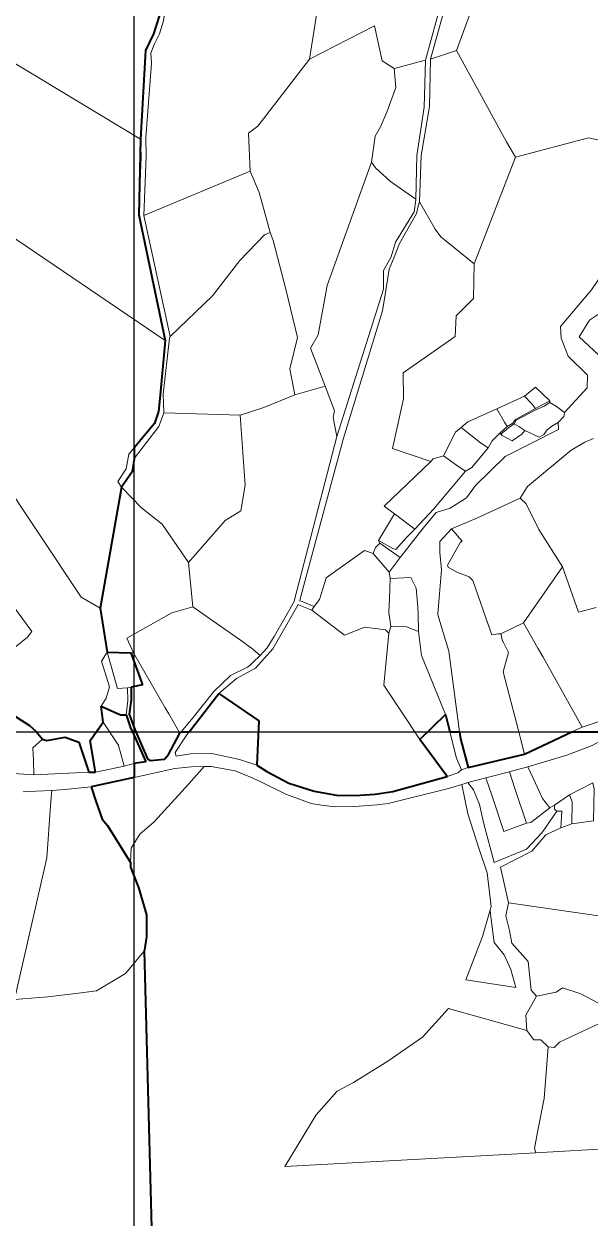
# Model space of a CAD drawing. Header units: metres. Extents: x 548568 to 557107, y 1817749 to 1829427.
# Drawn here: x 552936 to 553265, y 1822718 to 1823411 of the extents above; entities that cross this region are included whole.
import ezdxf

# ---------------------------------------------------------------- set-up
doc = ezdxf.new("R2010")
doc.units = ezdxf.units.M
doc.header["$LTSCALE"] = 28
doc.linetypes.add('LONG_DASHED', pattern=[7.5, 6, -1.5])
for name, color, linetype, lineweight in [('10', 7, 'Continuous', 13), ('23', 7, 'Continuous', 13), ('31', 7, 'Continuous', 13), ('32', 7, 'Continuous', 13), ('34', 7, 'LONG_DASHED', 40), ('54', 7, 'Continuous', 25)]:
    doc.layers.add(name, color=color, linetype=linetype, lineweight=lineweight)

msp = doc.modelspace()

# ---------------------------------------------------------------- linework, layer by layer
at = {"layer": '10'}
for p, q in [((553101.73, 1823390.47), (553123.09, 1823523.17)), ((552833.97, 1823446.11), (553003.68, 1823344.04)), ((553172.05, 1823390.51), (553187.22, 1823395.64)), ((552780.08, 1823388.29), (553017.93, 1823227.16)), ((553150.92, 1823385.1), (553169.15, 1823390.01)), ((553263.85, 1823344.92), (553221.36, 1823333.66)), ((553293.85, 1823338.34), (553263.85, 1823344.92)), ((553197.54, 1823271.67), (553221.36, 1823333.66)), ((553005.53, 1823299.8), (553067.25, 1823325.53)), ((553116.32, 1823186.48), (553110.98, 1823200.78)), ((553210.53, 1823187.58), (553226.67, 1823194.99)), ((552992.65, 1823142.02), (552980.2, 1823071.89)), ((552992.65, 1823142.02), (552980.2, 1823071.89)), ((553151.24, 1823126.52), (553163.01, 1823117.67)), ((553184.34, 1823117.97), (553190.49, 1823110.68)), ((553033.94, 1823072.69), (553031.47, 1823098.33)), ((553226.18, 1823063.35), (553248.83, 1823095.82)), ((552984.24, 1823046.31), (552980.2, 1823071.89)), ((552984.24, 1823046.31), (552980.2, 1823071.89)), ((553147.84, 1823057.28), (553149.06, 1823061.29)), ((553226.18, 1823063.35), (553212.88, 1823057.03)), ((553212.88, 1823057.03), (553211.54, 1823056.85)), ((552984.24, 1823046.31), (552998.01, 1823045.83)), ((552984.24, 1823046.31), (552998.01, 1823045.83)), ((552998.01, 1823045.83), (552999.47, 1823045.98)), ((552981.98, 1823005.71), (552980.86, 1823015.04)), ((552981.98, 1823005.71), (552980.86, 1823015.04)), ((553180.83, 1823010.15), (553165.92, 1822995.65)), ((553180.83, 1823010.15), (553165.92, 1822995.65)), ((552941.75, 1822975.07), (552941.41, 1822983.61)), ((553252.75, 1822963.57), (553244.18, 1822957.49)), ((553254.32, 1822959.35), (553252.75, 1822963.57)), ((553244.18, 1822957.49), (553241.33, 1822955.84)), ((553254.26, 1822946.6), (553254.32, 1822959.35)), ((553227.82, 1822947.11), (553214.74, 1822942.12)), ((553247.87, 1822944.28), (553254.26, 1822946.6)), ((553254.26, 1822946.6), (553266.85, 1822948.44)), ((552997.74, 1822921.58), (552997.84, 1822924.13)), ((553002.38, 1822909.78), (552997.74, 1822921.58)), ((553007.02, 1822893.75), (553002.38, 1822909.78)), ((553276.51, 1822892.26), (553217.41, 1822900.76)), ((553007.02, 1822881.1), (553007.02, 1822893.75)), ((553005.75, 1822872.66), (553007.02, 1822881.1)), ((552995, 1822859.82), (553005.75, 1822872.66)), ((552978.12, 1822849.68), (552995, 1822859.82)), ((552930.49, 1822844.76), (552949.76, 1822846.3)), ((552949.76, 1822846.3), (552967.55, 1822848.42)), ((552967.55, 1822848.42), (552978.12, 1822849.68)), ((553233.33, 1822755.74), (553087.5, 1822747.73)), ((553233.33, 1822755.74), (553304.16, 1822759.63))]:
    msp.add_line(p, q, dxfattribs=at)
for points in [[(553187.22, 1823395.64), (553200.19, 1823431.04), (553206.13, 1823440), (553204.85, 1823447.2), (553208.33, 1823455.89), (553216.06, 1823462.58), (553225.39, 1823470.03), (553224.01, 1823473.03), (553219.54, 1823475.91), (553215.47, 1823485.97)], [(553150.92, 1823385.1), (553144.07, 1823389.47), (553139.58, 1823409.86), (553101.73, 1823390.47)], [(553187.22, 1823395.64), (553216.16, 1823342.47), (553221.36, 1823333.66)], [(553067.25, 1823325.53), (553066.42, 1823347.66), (553071.81, 1823351.69), (553101.73, 1823390.47)], [(553150.92, 1823385.1), (553151.91, 1823374.09), (553146.69, 1823359.7), (553143.06, 1823351.16), (553139.86, 1823345.82), (553137.81, 1823330.74)], [(553137.81, 1823330.74), (553111.99, 1823259.17), (553111.74, 1823256.95), (553106.82, 1823230.53), (553102.29, 1823222.71), (553110.98, 1823200.78)], [(553163.58, 1823309.19), (553148.86, 1823319.45), (553140.13, 1823327.39), (553137.81, 1823330.74)], [(553078.99, 1823289.99), (553076.13, 1823300.64), (553072.61, 1823313.21), (553067.25, 1823325.53)], [(553197.54, 1823271.67), (553178.17, 1823287.38), (553174.73, 1823291.9), (553165.66, 1823307.74)], [(553020.82, 1823229.49), (553045.5, 1823253.15), (553061.39, 1823273.7), (553075.72, 1823288.64), (553078.99, 1823289.99)], [(553093.18, 1823195.68), (553090.35, 1823210.81), (553094.8, 1823229.05), (553088, 1823257.06), (553080.62, 1823285.18), (553078.99, 1823289.99)], [(553172.26, 1823156.91), (553149.93, 1823164.44), (553156.35, 1823193.44), (553156.16, 1823208.36), (553186.49, 1823229.47), (553186.96, 1823241.56), (553196.98, 1823251.67), (553197.54, 1823271.67)], [(553061.44, 1823183.81), (553075.2, 1823188.39), (553093.18, 1823195.68), (553110.98, 1823200.78)], [(553241.39, 1823192.21), (553233.1, 1823200.15), (553226.67, 1823194.99)], [(553226.67, 1823194.99), (553230.87, 1823190.36), (553233.06, 1823187.72)], [(553031.47, 1823098.33), (553052.77, 1823122.66), (553061.9, 1823128.34), (553064.38, 1823143.22), (553061.44, 1823183.81), (553017.1, 1823185.25)], [(553117.68, 1823171.5), (553115.52, 1823182.44), (553116.32, 1823186.48)], [(553210.53, 1823187.58), (553193.8, 1823180.04), (553189.87, 1823176.77)], [(553216.68, 1823177.32), (553215.03, 1823179.77), (553210.53, 1823187.58)], [(553241.42, 1823191.2), (553245.2, 1823188.9), (553249.99, 1823185.4)], [(553226.78, 1823174.88), (553223.35, 1823177.32), (553220.7, 1823178.81)], [(553226.78, 1823174.88), (553235.14, 1823171.02), (553237.86, 1823172.57), (553239.92, 1823175.32), (553242.62, 1823177.52), (553246.23, 1823179.65)], [(553189.87, 1823176.77), (553186.66, 1823173.98), (553179.62, 1823160.23)], [(553189.87, 1823176.77), (553201.04, 1823167.76), (553205.67, 1823164.91)], [(553205.67, 1823164.91), (553207.91, 1823169.07), (553212.35, 1823173.41)], [(553226.78, 1823174.88), (553225.05, 1823172.83), (553219.47, 1823168.92), (553213.71, 1823172.1), (553212.96, 1823172.92)], [(553192.41, 1823151.38), (553196.12, 1823153.49), (553205.67, 1823164.91)], [(553172.26, 1823156.91), (553145.11, 1823131.02), (553151.24, 1823126.52)], [(553179.62, 1823160.23), (553173.65, 1823158.48), (553172.26, 1823156.91)], [(553179.62, 1823160.23), (553188.55, 1823153.85), (553192.41, 1823151.38)], [(552980.2, 1823071.89), (552969.09, 1823078.18), (552920.22, 1823151.61)], [(553163.01, 1823117.67), (553173.98, 1823129.56), (553185.23, 1823142.83), (553192.41, 1823151.38)], [(552992.65, 1823142.02), (553004.2, 1823130.11), (553016.25, 1823120.59), (553031.47, 1823098.33)], [(553248.83, 1823095.82), (553234.97, 1823117.42), (553227.66, 1823132.36), (553224.19, 1823135.71)], [(553142.64, 1823109.6), (553141.87, 1823111.14), (553151.24, 1823126.52)], [(553163.01, 1823117.67), (553158.21, 1823112.8), (553151.86, 1823105.9), (553150.11, 1823106.57), (553141.87, 1823111.14)], [(552915.16, 1823029.74), (552923.67, 1823043.36), (552938.03, 1823055.05), (552940.5, 1823058.33), (552901.37, 1823111.45)], [(553190.49, 1823110.68), (553189.48, 1823110.06), (553182.02, 1823096.79), (553182.4, 1823095.63), (553187.45, 1823092.67), (553194.63, 1823090.1)], [(553111.24, 1823088.88), (553111.4, 1823089.42), (553133.67, 1823105.31), (553138.77, 1823103.66)], [(553268.26, 1823072.2), (553257.99, 1823069.46), (553248.83, 1823095.82)], [(553104.5, 1823072.72), (553107.57, 1823076.79), (553110.42, 1823086.18), (553111.24, 1823088.88)], [(553206.92, 1823058.5), (553196.73, 1823087.95), (553194.63, 1823090.1)], [(553033.94, 1823072.69), (553021.75, 1823069.22), (552995.75, 1823054.33), (552999.47, 1823045.98)], [(553073.2, 1823044.32), (553067.93, 1823048.77), (553067.03, 1823049.4), (553063.58, 1823051.83), (553033.94, 1823072.69)], [(553103.19, 1823070.7), (553122.08, 1823056.24), (553134, 1823060.72), (553145.94, 1823059.31), (553147.84, 1823057.28)], [(553260.25, 1823002.84), (553257.32, 1823008.04), (553237.44, 1823043.35), (553234.45, 1823048.66), (553226.18, 1823063.35)], [(553165.92, 1822995.65), (553144.89, 1823027.12), (553147.84, 1823057.28)], [(553211.54, 1823056.85), (553207.67, 1823056.32), (553206.92, 1823058.5)], [(553214.74, 1823051.46), (553213.78, 1823053.34), (553213.06, 1823056.3), (553212.88, 1823057.03)], [(552980.86, 1823015.04), (552983.66, 1823019.51), (552985.6, 1823026.09), (552981.06, 1823041.03), (552984.24, 1823046.31)], [(552996.13, 1823025.58), (552990.28, 1823025.26), (552984.24, 1823046.31)], [(552998.15, 1823026), (553004.8, 1823027.34), (552998.01, 1823045.83)], [(552998.15, 1823026), (553004.8, 1823027.34), (552998.01, 1823045.83)], [(552999.47, 1823045.98), (553017.99, 1823013.91), (553020, 1823010.43), (553026.49, 1822999.18)], [(553223.34, 1823000), (553214.27, 1823034.95), (553217.45, 1823046.17), (553214.74, 1823051.46)], [(552946.74, 1822995.76), (552942.86, 1823000.42), (552939.17, 1823003.78), (552926.77, 1823011.69), (552915.16, 1823029.74)], [(552946.74, 1822995.76), (552942.86, 1823000.42), (552939.17, 1823003.78), (552926.77, 1823011.69), (552915.16, 1823029.74)], [(553049.08, 1823022.23), (553072.34, 1823006.42), (553071.61, 1822990.95), (553071.13, 1822980.61)], [(553049.08, 1823022.23), (553072.34, 1823006.42), (553071.61, 1822990.95), (553071.13, 1822980.61)], [(552995.35, 1823009.9), (552991.96, 1823010), (552980.86, 1823015.04)], [(552995.35, 1823009.9), (552991.96, 1823010), (552980.86, 1823015.04)], [(552977.49, 1822976.57), (552974.48, 1822994.95), (552975.51, 1822996.74), (552978.68, 1823001.34), (552981.98, 1823005.71)], [(552975.86, 1822986.55), (552974.48, 1822994.95), (552975.51, 1822996.74), (552978.68, 1823001.34), (552981.98, 1823005.71)], [(552991.52, 1822989.73), (552990.85, 1822992.22), (552989.95, 1822993.58), (552981.98, 1823005.71)], [(553226.7, 1822987.03), (553224.34, 1822996.14), (553223.34, 1823000)], [(552941.41, 1822983.61), (552941.12, 1822990.84), (552946.74, 1822995.76)], [(552946.74, 1822995.76), (552949.28, 1822995.05), (552959.95, 1822996.88), (552967.77, 1822994), (552973.54, 1822976.58)], [(552946.74, 1822995.76), (552949.28, 1822995.05), (552959.95, 1822996.88), (552967.77, 1822994), (552970.5, 1822985.75), (552972.18, 1822980.69), (552973.5, 1822976.7), (552973.54, 1822976.58)], [(553165.92, 1822995.65), (553174.75, 1822983.58), (553181.74, 1822974.03)], [(553165.92, 1822995.65), (553174.75, 1822983.58), (553181.74, 1822974.03)], [(552977.49, 1822976.57), (552977.05, 1822979.27), (552976.33, 1822983.7), (552975.86, 1822986.55)], [(552994.11, 1822980.06), (552991.61, 1822989.37), (552991.52, 1822989.73)], [(552997.84, 1822924.13), (552998.17, 1822932.55), (553003.22, 1822940.56), (553011.65, 1822947.73), (553031.63, 1822969.9), (553040.57, 1822979.83)], [(553217.94, 1822976.91), (553221.15, 1822967.22), (553227.82, 1822947.11)], [(553241.33, 1822955.84), (553237.07, 1822961.41), (553232.8, 1822970.56), (553228.53, 1822979.71)], [(553204.27, 1822973.31), (553207.62, 1822963.34), (553214.74, 1822942.12)], [(553266.85, 1822948.44), (553267.16, 1822966.89), (553266.36, 1822970.49), (553252.75, 1822963.57)], [(552952.09, 1822965.92), (552951.81, 1822962.21), (552951.41, 1822957.02)], [(552997.84, 1822924.13), (552984.5, 1822945.7), (552981.36, 1822949.34), (552977.76, 1822959.78), (552974.88, 1822968.15)], [(552997.84, 1822924.13), (552984.5, 1822945.7), (552981.36, 1822949.34), (552977.76, 1822959.78), (552974.88, 1822968.15)], [(552951.41, 1822957.02), (552949.13, 1822927), (552930.49, 1822844.76)], [(553241.33, 1822955.84), (553230.4, 1822947.42), (553227.82, 1822947.11)], [(553244.18, 1822957.49), (553244.16, 1822955.22), (553245.44, 1822954.07)], [(553206.76, 1822896.75), (553202.29, 1822881.25), (553192.56, 1822856)], [(553233.62, 1822846.63), (553245.08, 1822848.98), (553248.77, 1822851.5), (553259.45, 1822847.89), (553269.21, 1822842.71), (553283.26, 1822837)], [(553182.56, 1822839.44), (553167.41, 1822822.81), (553147.35, 1822808.81), (553127.3, 1822796.48), (553117.81, 1822791.4), (553105.7, 1822777.68), (553087.5, 1822747.73)], [(553240.37, 1822817.11), (553243.98, 1822816.74), (553246.99, 1822819.91), (553283.26, 1822837)], [(553228.11, 1822826.65), (553232.15, 1822821.16), (553236.2, 1822821.18), (553240.37, 1822817.11)], [(553233.33, 1822755.74), (553232.48, 1822758.23), (553234.28, 1822767.68), (553238.07, 1822787.19), (553240.37, 1822817.11)]]:
    msp.add_lwpolyline(points, dxfattribs=at)
at = {"layer": '23'}
for p, q in [((553196.63, 1823490.1), (553169.15, 1823390.01)), ((553172.05, 1823390.51), (553199.64, 1823489.66)), ((553020.82, 1823229.49), (553005.53, 1823299.8)), ((553233.06, 1823187.72), (553241.39, 1823192.21)), ((553241.42, 1823191.2), (553241.39, 1823192.21)), ((553216.68, 1823177.32), (553212.35, 1823173.41)), ((553212.35, 1823173.41), (553212.96, 1823172.92)), ((553103.19, 1823070.7), (553095.46, 1823073.86)), ((553103.19, 1823070.7), (553104.5, 1823072.72)), ((552996.13, 1823025.58), (552998.15, 1823026)), ((553260.25, 1823002.84), (553276.74, 1823008.29)), ((552998.9, 1823000), (552998.88, 1823000.05)), ((553000, 1822997.55), (552998.9, 1823000)), ((553000, 1822997.55), (552998.9, 1823000)), ((553000.99, 1823000), (553000, 1823002.33)), ((553000.99, 1823000), (553002.08, 1822997.44)), ((553026.49, 1822999.18), (553027.18, 1823000)), ((553026.49, 1822999.18), (553027.18, 1823000)), ((553226.7, 1822987.03), (553254.22, 1823000)), ((553226.7, 1822987.03), (553254.22, 1823000)), ((553254.22, 1823000), (553260.25, 1823002.84)), ((553194.05, 1822979.35), (553226.7, 1822987.03)), ((553194.05, 1822979.35), (553226.7, 1822987.03)), ((552973.54, 1822976.58), (552977.49, 1822976.57)), ((552977.49, 1822976.57), (552994.11, 1822980.06)), ((552994.11, 1822980.06), (553000, 1822981.58)), ((553204.27, 1822973.31), (553217.94, 1822976.91)), ((553217.94, 1822976.91), (553219.15, 1822977.23)), ((553219.15, 1822977.23), (553228.53, 1822979.71)), ((552974.88, 1822968.15), (553000, 1822973.63)), ((552974.88, 1822968.15), (553000, 1822973.63)), ((553193.86, 1822970.56), (553204.27, 1822973.31))]:
    msp.add_line(p, q, dxfattribs=at)
for points in [[(553011.84, 1823471.99), (553015.05, 1823465.68), (553018.77, 1823450.11), (553014.68, 1823415.99), (553011.13, 1823405.25), (553008.15, 1823398.94), (553006.6, 1823395.56), (553003.68, 1823344.04)], [(553011.84, 1823471.99), (553015.05, 1823465.68), (553018.77, 1823450.11), (553014.68, 1823415.99), (553011.13, 1823405.25), (553008.15, 1823398.94), (553006.6, 1823395.56), (553003.68, 1823344.04)], [(553005.53, 1823299.8), (553006.87, 1823334.07), (553006.68, 1823345.03), (553010.05, 1823388.18), (553009.72, 1823393.96), (553011.57, 1823399.09), (553014.66, 1823405.25), (553017.07, 1823412.7), (553022.02, 1823450.85), (553017.71, 1823465.8)], [(553169.15, 1823390.01), (553168.44, 1823362.71), (553164.13, 1823334.53), (553163.58, 1823309.19)], [(553165.66, 1823307.74), (553166.67, 1823334.62), (553171.43, 1823362.99), (553172.05, 1823390.51)], [(553003.68, 1823344.04), (553003.95, 1823333.75), (553002.74, 1823300.19), (553017.93, 1823227.16)], [(553003.68, 1823344.04), (553003.95, 1823333.75), (553002.74, 1823300.19), (553017.93, 1823227.16)], [(553117.68, 1823171.5), (553144.71, 1823257.11), (553144.87, 1823267.87), (553149.23, 1823275.87), (553151.68, 1823284.39), (553162.59, 1823301.88), (553163.57, 1823308.82), (553163.58, 1823309.19)], [(553165.66, 1823307.74), (553164.86, 1823305.12), (553163.89, 1823301), (553154.15, 1823283.52), (553150.99, 1823275.63), (553148.01, 1823268.64), (553146.19, 1823256.33), (553144.13, 1823244.48), (553121.45, 1823170.61), (553097.2, 1823080.16)], [(553000, 1823164.94), (553011.76, 1823179.05), (553014.12, 1823185.92), (553015.12, 1823195.48), (553017.93, 1823227.16)], [(553000, 1823164.94), (553011.76, 1823179.05), (553014.12, 1823185.92), (553015.12, 1823195.48), (553017.93, 1823227.16)], [(553020.82, 1823229.49), (553020.54, 1823228.58), (553016.76, 1823196.03), (553017.1, 1823185.25)], [(553000, 1823158.51), (553000.04, 1823158.76), (553014.35, 1823177.36), (553017.1, 1823185.25)], [(553216.68, 1823177.32), (553219.81, 1823179.18), (553221.43, 1823181.41), (553233.06, 1823187.72)], [(553220.7, 1823178.81), (553221.85, 1823180.96), (553233.29, 1823186.91), (553238.11, 1823189.15), (553241.42, 1823191.2)], [(553212.96, 1823172.92), (553217.45, 1823176.49), (553220.7, 1823178.81)], [(553088.08, 1823067.26), (553092.91, 1823075.77), (553093.15, 1823076.69), (553117.68, 1823171.5)], [(553000, 1823164.94), (552996.93, 1823161.26), (552995.32, 1823152.64), (552990.55, 1823145.46), (552992.65, 1823142.02)], [(553000, 1823158.51), (552998.82, 1823151), (552992.65, 1823142.02)], [(553000, 1823158.51), (552998.82, 1823151), (552992.65, 1823142.02)], [(553095.06, 1823073.5), (553080.51, 1823048.15), (553070.35, 1823037.07), (553059.37, 1823031.06), (553049.08, 1823022.23)], [(553095.46, 1823073.86), (553095.3, 1823073.92), (553095.06, 1823073.5)], [(553097.2, 1823080.16), (553096.14, 1823076.19), (553097.46, 1823075.64), (553104.5, 1823072.72)], [(553073.2, 1823044.32), (553077.29, 1823048.85), (553081.31, 1823055.34), (553088.08, 1823067.26)], [(553027.18, 1823000), (553034.31, 1823008.46), (553046.19, 1823023.39), (553055.82, 1823032.8), (553065.83, 1823037.6), (553067.23, 1823038.82), (553069.03, 1823040.56), (553073.2, 1823044.32)], [(552996.13, 1823025.58), (552996.21, 1823018.28), (552995.35, 1823009.9)], [(553000, 1823002.33), (552997.03, 1823010.3), (552998.23, 1823018.72), (552998.15, 1823026)], [(553000, 1823002.33), (552997.03, 1823010.3), (552998.23, 1823018.72), (552998.15, 1823026)], [(553031.98, 1823000), (553037.51, 1823007.21), (553049.08, 1823022.23)], [(553031.98, 1823000), (553037.51, 1823007.21), (553049.08, 1823022.23)], [(552998.88, 1823000.05), (552998.08, 1823001.82), (552995.35, 1823009.9)], [(552998.9, 1823000), (552998.08, 1823001.82), (552995.35, 1823009.9)], [(553000.99, 1823000), (553000.47, 1823001.21), (553000, 1823002.33)], [(553000, 1822981.58), (553001.06, 1822981.85), (553006.69, 1822982.65), (553000.55, 1822996.33), (553000, 1822997.55)], [(553000, 1822981.58), (553001.06, 1822981.85), (553006.69, 1822982.65), (553000, 1822997.55)], [(553000.99, 1823000), (553007.67, 1822984.4), (553009.52, 1822983.5), (553017.58, 1822984.19), (553019.93, 1822986.87), (553026.49, 1822999.18)], [(553002.08, 1822997.44), (553007.67, 1822984.4), (553009.52, 1822983.5), (553017.58, 1822984.19), (553019.93, 1822986.87), (553026.49, 1822999.18)], [(553031.98, 1823000), (553030.2, 1822997.68), (553023.82, 1822988.08), (553024.32, 1822985.91), (553032.66, 1822987.19), (553044.99, 1822987.45), (553061.17, 1822984.04), (553071.13, 1822980.61)], [(553280.25, 1823000), (553265.92, 1822992.09), (553251.31, 1822986.5), (553228.53, 1822979.71)], [(552941.75, 1822975.07), (552924.2, 1822976.17), (552880.32, 1822988.39)], [(552941.75, 1822975.07), (552966.01, 1822976.22), (552973.32, 1822976.57), (552973.54, 1822976.58), (552977.49, 1822976.57)], [(553000, 1822973.63), (553023.62, 1822978.79), (553033.09, 1822979.66), (553040.57, 1822979.83)], [(553040.57, 1822979.83), (553044.67, 1822979.92), (553058.6, 1822977.37), (553067.1, 1822973.89), (553073.59, 1822971.06), (553088.03, 1822963.89)], [(553181.74, 1822974.03), (553150.23, 1822965.37), (553139.88, 1822963.86), (553128.31, 1822963.13), (553117.41, 1822963.37), (553104.52, 1822965.7), (553089.86, 1822970.28), (553077.08, 1822976.98), (553071.13, 1822980.61)], [(553181.74, 1822974.03), (553150.23, 1822965.37), (553139.88, 1822963.86), (553128.31, 1822963.13), (553117.41, 1822963.37), (553104.52, 1822965.7), (553089.86, 1822970.28), (553077.08, 1822976.98), (553071.13, 1822980.61)], [(553190.16, 1822977.94), (553187.97, 1822976.28), (553181.74, 1822974.03)], [(553190.25, 1822969.5), (553182.63, 1822967.09), (553147.58, 1822958.49), (553141.08, 1822957.68), (553127.91, 1822956.62), (553116.32, 1822956.48), (553108.81, 1822957.52), (553102.72, 1822958.39), (553088.03, 1822963.89)], [(552935.55, 1822965.2), (552938.65, 1822965.36), (552951.79, 1822965.91), (552952.09, 1822965.92)], [(552952.09, 1822965.92), (552959.6, 1822966.65), (552974.88, 1822968.15)]]:
    msp.add_lwpolyline(points, dxfattribs=at)
at = {"layer": '31'}
for p, q in [((553148.1, 1823092.75), (553138.77, 1823103.66)), ((553149.06, 1823061.29), (553147.92, 1823069.35))]:
    msp.add_line(p, q, dxfattribs=at)
for points in [[(553142.64, 1823109.6), (553140.14, 1823107.09), (553138.77, 1823103.66)], [(553148.1, 1823092.75), (553154.45, 1823101.19), (553142.64, 1823109.6)], [(553147.92, 1823069.35), (553148.1, 1823073.78), (553148.25, 1823077.36), (553148.74, 1823088.98)], [(553164.78, 1823072.64), (553163.78, 1823083.51), (553160.57, 1823089.56), (553148.74, 1823088.98)], [(553164.79, 1823072.21), (553164.87, 1823068.26), (553165.08, 1823058.2)], [(553149.06, 1823061.29), (553158.13, 1823060.98), (553165.08, 1823058.2)]]:
    msp.add_lwpolyline(points, dxfattribs=at)
at = {"layer": '32'}
for p, q in [((553148.74, 1823088.98), (553148.1, 1823092.75)), ((553164.78, 1823072.64), (553164.79, 1823072.21)), ((553183.38, 1823000), (553180.83, 1823010.15)), ((553183.38, 1823000), (553180.83, 1823010.15)), ((553190.16, 1822977.94), (553194.05, 1822979.35)), ((553190.25, 1822969.5), (553192.84, 1822970.32)), ((553192.84, 1822970.32), (553193.86, 1822970.56)), ((553197.04, 1822966.44), (553193.86, 1822970.56)), ((553200.5, 1822957.82), (553197.04, 1822966.44)), ((553212.76, 1822921.57), (553217.41, 1822900.76)), ((553207.32, 1822898.68), (553206.76, 1822896.75)), ((553182.56, 1822839.44), (553228.11, 1822826.65))]:
    msp.add_line(p, q, dxfattribs=at)
for points in [[(553293.85, 1823338.34), (553278.46, 1823275.33), (553265.58, 1823256.64), (553247.53, 1823235.25), (553247.9, 1823228.55), (553252.09, 1823218.07), (553263.36, 1823207.15), (553263.01, 1823199.81), (553249.99, 1823185.4)], [(553288.96, 1823263.98), (553279.78, 1823252.98), (553273.09, 1823244.83), (553264.36, 1823238.97), (553258.53, 1823229.37), (553272.62, 1823216.18), (553278.53, 1823210.79), (553280.93, 1823205.59)], [(553246.23, 1823179.65), (553249.51, 1823183.14), (553249.99, 1823185.4)], [(553154.45, 1823101.19), (553167.76, 1823118.33), (553175.32, 1823127.42), (553183.59, 1823129.83), (553192.96, 1823135.96), (553198.27, 1823143.09), (553215.51, 1823159.81), (553246.52, 1823175.52), (553246.23, 1823179.65)], [(553266.68, 1823170.26), (553261.67, 1823168.23), (553253.77, 1823163.63), (553228.38, 1823142.37), (553224.19, 1823135.71)], [(553184.34, 1823117.97), (553199.47, 1823124.32), (553224.19, 1823135.71)], [(553176.38, 1823068.61), (553178.4, 1823094.13), (553177.52, 1823104.18), (553177.43, 1823110.47), (553184.34, 1823117.97)], [(553177.54, 1823064.09), (553176.34, 1823068.07), (553176.38, 1823068.61)], [(553188.94, 1823000), (553182.72, 1823046.85), (553177.54, 1823064.09)], [(553180.83, 1823010.15), (553166.84, 1823044.33), (553165.08, 1823058.2)], [(553190.16, 1822977.94), (553187.19, 1822984.76), (553183.38, 1823000)], [(553194.05, 1822979.35), (553189.49, 1822995.91), (553188.94, 1823000)], [(553194.05, 1822979.35), (553189.49, 1822995.91), (553188.94, 1823000)], [(553190.25, 1822969.5), (553193.69, 1822952.42), (553200.4, 1822931.94)], [(553200.5, 1822957.82), (553203.05, 1822946.65), (553208.99, 1822924.1), (553227.75, 1822931.87)], [(553245.44, 1822954.07), (553236.92, 1822941.52), (553227.75, 1822931.87)], [(553247.87, 1822944.28), (553248.31, 1822954.04), (553245.44, 1822954.07)], [(553247.87, 1822944.28), (553239.1, 1822940.24), (553230.86, 1822930.83), (553212.76, 1822921.57)], [(553200.4, 1822931.94), (553204.92, 1822918.14), (553207.32, 1822898.68)], [(553233.62, 1822846.63), (553230.52, 1822850.07), (553228.8, 1822866.63), (553219.42, 1822877.43), (553217.99, 1822884.71), (553215.91, 1822893.24), (553217.41, 1822900.76)], [(553192.56, 1822856), (553221.66, 1822851.61), (553218.71, 1822862.15), (553214.92, 1822870.58), (553209.02, 1822877.74), (553206.92, 1822894.18), (553206.76, 1822896.75)], [(553233.62, 1822846.63), (553227.53, 1822835.58), (553228.11, 1822826.65)]]:
    msp.add_lwpolyline(points, dxfattribs=at)
at = {"layer": '34'}
msp.add_line((553000, 1823002.33), (553000.99, 1823000), dxfattribs=at)
for points in [[(553014.68, 1823415.99), (553011.13, 1823405.25), (553006.6, 1823395.56), (553003.68, 1823344.04), (553002.74, 1823300.19), (553017.93, 1823227.16), (553015.12, 1823195.48), (553014.12, 1823185.92), (553011.76, 1823179.05), (553000, 1823164.94), (553000, 1823158.51), (552998.82, 1823151), (552992.65, 1823142.02), (552980.2, 1823071.89), (552984.24, 1823046.31), (552998.01, 1823045.83), (553004.8, 1823027.34), (552998.15, 1823026), (552998.23, 1823018.72), (552997.03, 1823010.3), (553000, 1823002.33)], [(552959.95, 1822996.88), (552967.77, 1822994), (552973.54, 1822976.58), (552977.49, 1822976.57), (552974.48, 1822994.95), (552981.98, 1823005.71), (552980.86, 1823015.04), (552991.96, 1823010), (552995.35, 1823009.9), (552998.08, 1823001.82), (552998.88, 1823000.05), (553000.99, 1823000), (553007.67, 1822984.4), (553009.52, 1822983.5), (553017.58, 1822984.19), (553019.93, 1822986.87), (553026.49, 1822999.18), (553027.18, 1823000), (553031.98, 1823000), (553049.08, 1823022.23), (553072.34, 1823006.42), (553071.13, 1822980.61), (553077.08, 1822976.98), (553089.86, 1822970.28), (553104.52, 1822965.7), (553117.41, 1822963.37), (553128.31, 1822963.13), (553139.88, 1822963.86), (553150.23, 1822965.37), (553181.74, 1822974.03), (553165.92, 1822995.65), (553180.83, 1823010.15), (553183.16, 1823000.86), (553183.38, 1823000), (553188.94, 1823000), (553189.49, 1822995.91), (553194.05, 1822979.35), (553226.7, 1822987.03), (553254.22, 1823000), (553280.25, 1823000)], [(552926.77, 1823011.69), (552939.17, 1823003.78), (552942.86, 1823000.42), (552946.74, 1822995.76), (552949.28, 1822995.05), (552959.95, 1822996.88)], [(552998.9, 1823000), (553006.69, 1822982.65), (553001.06, 1822981.85), (553000, 1822981.58), (553000, 1822973.63), (552974.88, 1822968.15), (552977.76, 1822959.78), (552981.36, 1822949.34), (552984.5, 1822945.7), (552997.84, 1822924.13), (552997.74, 1822921.58), (553002.38, 1822909.78), (553007.02, 1822893.75), (553007.02, 1822881.1), (553005.88, 1822873.51), (553005.75, 1822872.66), (553018.71, 1822387.72)]]:
    msp.add_lwpolyline(points, dxfattribs=at)
at = {"layer": '54'}
for p, q in [((553000, 1820000), (553000, 1825000)), ((551000, 1823000), (556000, 1823000))]:
    msp.add_line(p, q, dxfattribs=at)

doc.saveas('drawing.dxf')
